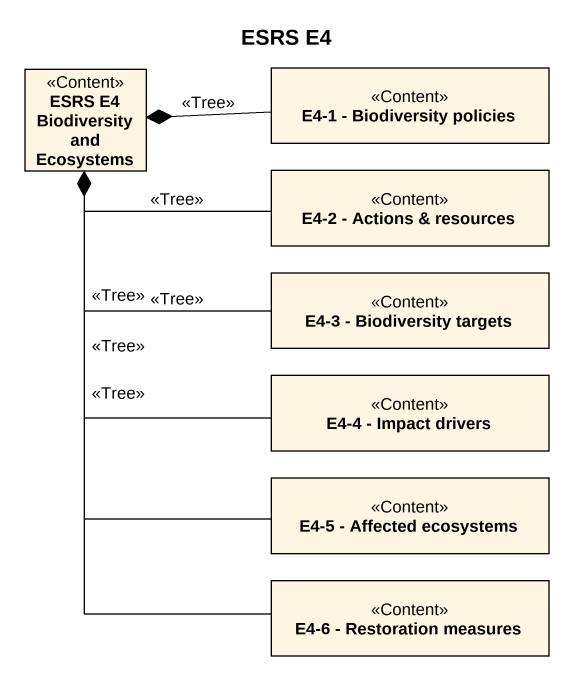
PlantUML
@startuml
title ESRS E4
hide circle
hide empty members
class "ESRS E4 Biodiversity and Ecosystems" as ESRS_E4_Biodiversity_and <<Content>>
class "E4-1 - Biodiversity policies" as E4_1_Biodiversity_policies <<Content>>
class "E4-2 - Actions & resources" as E4_2_Actions_resources <<Content>>
class "E4-3 - Biodiversity targets" as E4_3_Biodiversity_targets <<Content>>
class "E4-4 - Impact drivers" as E4_4_Impact_drivers <<Content>>
class "E4-5 - Affected ecosystems" as E4_5_Affected_ecosystems <<Content>>
class "E4-6 - Restoration measures" as E4_6_Restoration_measures <<Content>>
ESRS_E4_Biodiversity_and *-right- E4_1_Biodiversity_policies : <<Tree>>
ESRS_E4_Biodiversity_and *-right- E4_2_Actions_resources : <<Tree>>
ESRS_E4_Biodiversity_and *-right- E4_3_Biodiversity_targets : <<Tree>>
ESRS_E4_Biodiversity_and *-- E4_4_Impact_drivers : <<Tree>>
ESRS_E4_Biodiversity_and *-- E4_5_Affected_ecosystems : <<Tree>>
ESRS_E4_Biodiversity_and *-- E4_6_Restoration_measures : <<Tree>>
@enduml
